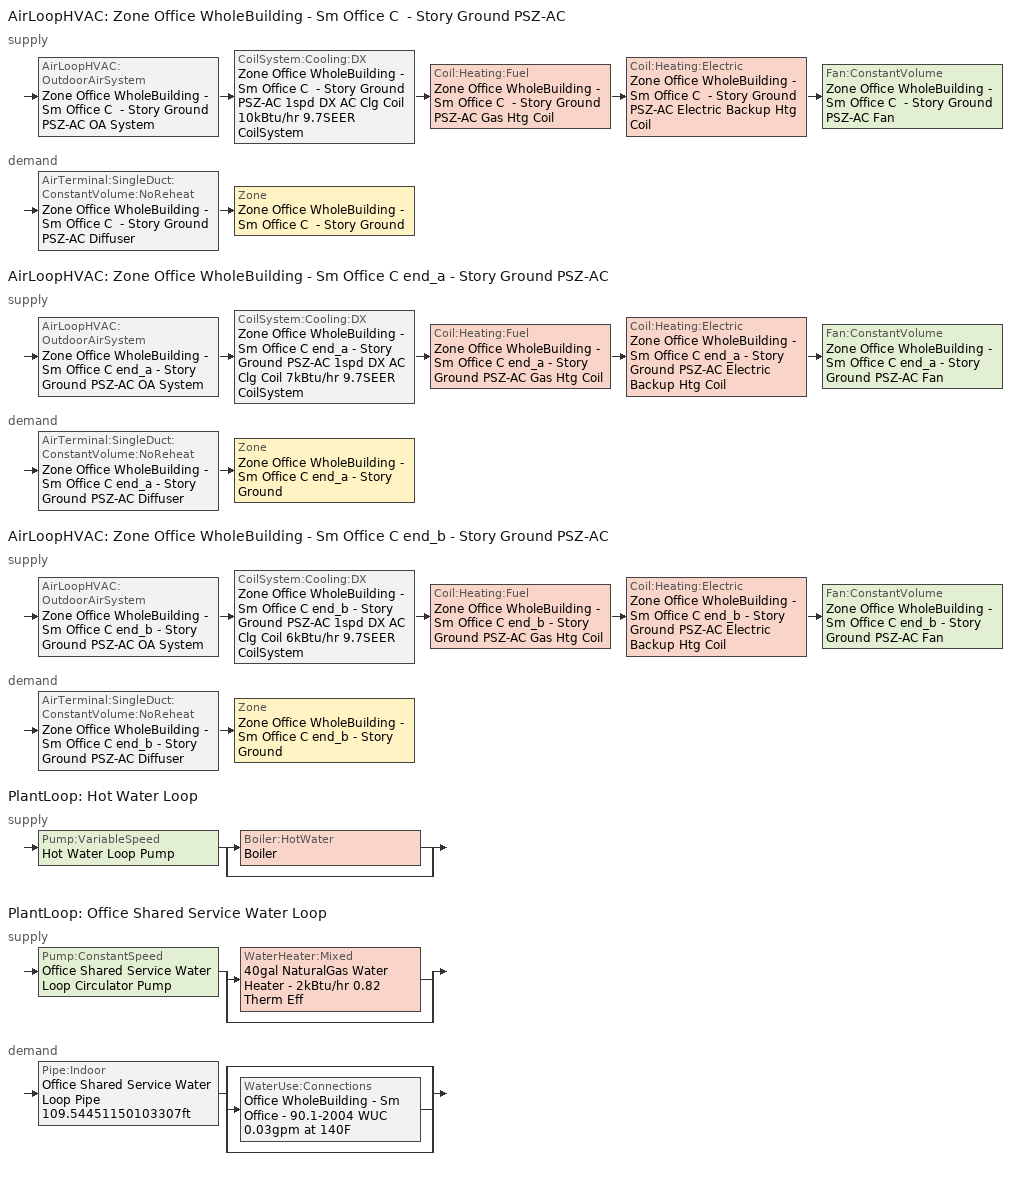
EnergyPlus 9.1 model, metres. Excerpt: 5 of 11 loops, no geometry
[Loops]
AirLoopHVAC 'Zone Office WholeBuilding - Sm Office C  - Story Ground PSZ-AC'
 supply: AirLoopHVAC:OutdoorAirSystem 'Zone Office WholeBuilding - Sm Office C  - Story Ground PSZ-AC OA System' > CoilSystem:Cooling:DX 'Zone Office WholeBuilding - Sm Office C  - Story Ground PSZ-AC 1spd DX AC Clg Coil 10kBtu/hr 9.7SEER CoilSystem' > Coil:Heating:Fuel 'Zone Office WholeBuilding - Sm Office C  - Story Ground PSZ-AC Gas Htg Coil' > Coil:Heating:Electric 'Zone Office WholeBuilding - Sm Office C  - Story Ground PSZ-AC Electric Backup Htg Coil' > Fan:ConstantVolume 'Zone Office WholeBuilding - Sm Office C  - Story Ground PSZ-AC Fan'
 demand: AirTerminal:SingleDuct:ConstantVolume:NoReheat 'Zone Office WholeBuilding - Sm Office C  - Story Ground PSZ-AC Diffuser' > Zone 'Zone Office WholeBuilding - Sm Office C  - Story Ground'
AirLoopHVAC 'Zone Office WholeBuilding - Sm Office C end_a - Story Ground PSZ-AC'
 supply: AirLoopHVAC:OutdoorAirSystem 'Zone Office WholeBuilding - Sm Office C end_a - Story Ground PSZ-AC OA System' > CoilSystem:Cooling:DX 'Zone Office WholeBuilding - Sm Office C end_a - Story Ground PSZ-AC 1spd DX AC Clg Coil 7kBtu/hr 9.7SEER CoilSystem' > Coil:Heating:Fuel 'Zone Office WholeBuilding - Sm Office C end_a - Story Ground PSZ-AC Gas Htg Coil' > Coil:Heating:Electric 'Zone Office WholeBuilding - Sm Office C end_a - Story Ground PSZ-AC Electric Backup Htg Coil' > Fan:ConstantVolume 'Zone Office WholeBuilding - Sm Office C end_a - Story Ground PSZ-AC Fan'
 demand: AirTerminal:SingleDuct:ConstantVolume:NoReheat 'Zone Office WholeBuilding - Sm Office C end_a - Story Ground PSZ-AC Diffuser' > Zone 'Zone Office WholeBuilding - Sm Office C end_a - Story Ground'
AirLoopHVAC 'Zone Office WholeBuilding - Sm Office C end_b - Story Ground PSZ-AC'
 supply: AirLoopHVAC:OutdoorAirSystem 'Zone Office WholeBuilding - Sm Office C end_b - Story Ground PSZ-AC OA System' > CoilSystem:Cooling:DX 'Zone Office WholeBuilding - Sm Office C end_b - Story Ground PSZ-AC 1spd DX AC Clg Coil 6kBtu/hr 9.7SEER CoilSystem' > Coil:Heating:Fuel 'Zone Office WholeBuilding - Sm Office C end_b - Story Ground PSZ-AC Gas Htg Coil' > Coil:Heating:Electric 'Zone Office WholeBuilding - Sm Office C end_b - Story Ground PSZ-AC Electric Backup Htg Coil' > Fan:ConstantVolume 'Zone Office WholeBuilding - Sm Office C end_b - Story Ground PSZ-AC Fan'
 demand: AirTerminal:SingleDuct:ConstantVolume:NoReheat 'Zone Office WholeBuilding - Sm Office C end_b - Story Ground PSZ-AC Diffuser' > Zone 'Zone Office WholeBuilding - Sm Office C end_b - Story Ground'
PlantLoop 'Hot Water Loop'
 supply: Pump:VariableSpeed 'Hot Water Loop Pump' > split
  | Boiler:HotWater 'Boiler'
  | bypass
PlantLoop 'Office Shared Service Water Loop'
 supply: Pump:ConstantSpeed 'Office Shared Service Water Loop Circulator Pump' > split
  | WaterHeater:Mixed '40gal NaturalGas Water Heater - 2kBtu/hr 0.82 Therm Eff'
  | bypass
 demand: Pipe:Indoor 'Office Shared Service Water Loop Pipe 109.54451150103307ft' > split
  | bypass
  | WaterUse:Connections 'Office WholeBuilding - Sm Office - 90.1-2004 WUC 0.03gpm at 140F'
  | bypass
[Material] Roughness=Smooth; Thermal Absorptance=0.9; Solar Absorptance=0.7; Visible Absorptance=0.7
Name | Thickness {m} | Conductivity {W/m-K} | Density {kg/m3} | Specific Heat {J/kg-K}
Copper pipe 0.75in type L | 0.001143 | 386 | 8906.27 | 385.1856
Fiberglass batt 0.5in | 0.0127 | 0.0663448 | 11.2129 | 837.36
[Construction]
Copper pipe 0.75in type L with 0.5in fiberglass batt: Fiberglass batt 0.5in, Copper pipe 0.75in type L
[ZoneControl:Thermostat] Control Object Type 1=ThermostatSetpoint:DualSetpoint
Name | Zone or ZoneList | Control Type Schedule | Control Name 1
Zone Office WholeBuilding - Sm Office C  - Story Ground Thermostat | Zone Office WholeBuilding - Sm Office C  - Story Ground | Zone Office WholeBuilding - Sm Office C  - Story Ground Thermostat Schedule | Office WholeBuilding - Sm Office - 90.1-2004 Thermostat 8
Zone Office WholeBuilding - Sm Office C end_a - Story Ground Thermostat | Zone Office WholeBuilding - Sm Office C end_a - Story Ground | Zone Office WholeBuilding - Sm Office C end_a - Story Ground Thermostat Schedule | Office WholeBuilding - Sm Office - 90.1-2004 Thermostat 3
Zone Office WholeBuilding - Sm Office C end_b - Story Ground Thermostat | Zone Office WholeBuilding - Sm Office C end_b - Story Ground | Zone Office WholeBuilding - Sm Office C end_b - Story Ground Thermostat Schedule | Office WholeBuilding - Sm Office - 90.1-2004 Thermostat 7
[ThermostatSetpoint:DualSetpoint] Heating Setpoint Temperature Schedule=OfficeSmall HTGSETP_SCH_NO_OPTIMUM; Cooling Setpoint Temperature Schedule=OfficeSmall CLGSETP_SCH_NO_OPTIMUM
Office WholeBuilding - Sm Office - 90.1-2004 Thermostat 8; Office WholeBuilding - Sm Office - 90.1-2004 Thermostat 3; Office WholeBuilding - Sm Office - 90.1-2004 Thermostat 7
[AirTerminal:SingleDuct:ConstantVolume:NoReheat] Availability Schedule=Always On Discrete; Maximum Air Flow Rate {m3/s}=AutoSize
Zone Office WholeBuilding - Sm Office C  - Story Ground PSZ-AC Diffuser; Zone Office WholeBuilding - Sm Office C end_a - Story Ground PSZ-AC Diffuser; Zone Office WholeBuilding - Sm Office C end_b - Story Ground PSZ-AC Diffuser
[Zone equipment]
Zone Office WholeBuilding - Sm Office C  - Story Ground: Zone Office WholeBuilding - Sm Office C  - Story Ground PSZ-AC Diffuser
Zone Office WholeBuilding - Sm Office C end_a - Story Ground: Zone Office WholeBuilding - Sm Office C end_a - Story Ground PSZ-AC Diffuser
Zone Office WholeBuilding - Sm Office C end_b - Story Ground: Zone Office WholeBuilding - Sm Office C end_b - Story Ground PSZ-AC Diffuser
[Sizing:Zone] Zone Cooling Design Supply Air Temperature Input Method=SupplyAirTemperature; Zone Cooling Design Supply Air Temperature {C}=12.7778; Zone Cooling Design Supply Air Temperature Difference {deltaC}=11.11; Zone Heating Design Supply Air Temperature Input Method=SupplyAirTemperature; Zone Heating Design Supply Air Temperature {C}=50; Zone Heating Design Supply Air Temperature Difference {deltaC}=11.11; Zone Cooling Design Supply Air Humidity Ratio {kgWater/kgDryAir}=0.0085; Zone Heating Design Supply Air Humidity Ratio {kgWater/kgDryAir}=0.008; Design Specification Outdoor Air Object=Office WholeBuilding - Sm Office Ventilation; Cooling Design Air Flow Method=DesignDay; Cooling Design Air Flow Rate {m3/s}=0; Cooling Minimum Air Flow per Zone Floor Area {m3/s-m2}=0.000762; Cooling Minimum Air Flow {m3/s}=0; Cooling Minimum Air Flow Fraction=0; Heating Design Air Flow Method=DesignDay; Heating Design Air Flow Rate {m3/s}=0; Heating Maximum Air Flow per Zone Floor Area {m3/s-m2}=0.002032; Heating Maximum Air Flow {m3/s}=0.141576; Heating Maximum Air Flow Fraction=0.3; Account for Dedicated Outdoor Air System=No
Name | Design Specification Zone Air Distribution Object
Zone Office WholeBuilding - Sm Office C  - Story Ground | Zone Office WholeBuilding - Sm Office C  - Story Ground Design Spec Zone Air Dist
Zone Office WholeBuilding - Sm Office C end_a - Story Ground | Zone Office WholeBuilding - Sm Office C end_a - Story Ground Design Spec Zone Air Dist
Zone Office WholeBuilding - Sm Office C end_b - Story Ground | Zone Office WholeBuilding - Sm Office C end_b - Story Ground Design Spec Zone Air Dist
[DesignSpecification:ZoneAirDistribution] Zone Air Distribution Effectiveness in Cooling Mode=1; Zone Air Distribution Effectiveness in Heating Mode=1
Zone Office WholeBuilding - Sm Office C  - Story Ground Design Spec Zone Air Dist; Zone Office WholeBuilding - Sm Office C end_a - Story Ground Design Spec Zone Air Dist; Zone Office WholeBuilding - Sm Office C end_b - Story Ground Design Spec Zone Air Dist
[Controller:MechanicalVentilation] Availability Schedule=Always On Discrete; Demand Controlled Ventilation=No; System Outdoor Air Method=ZoneSum; Design Specification Outdoor Air Object Name 1=Office WholeBuilding - Sm Office Ventilation
Name | Zone Name 1 | Design Specification Zone Air Distribution Object Name 1
Controller Mechanical Ventilation 7 | Zone Office WholeBuilding - Sm Office C  - Story Ground | Zone Office WholeBuilding - Sm Office C  - Story Ground Design Spec Zone Air Dist
Controller Mechanical Ventilation 8 | Zone Office WholeBuilding - Sm Office C end_a - Story Ground | Zone Office WholeBuilding - Sm Office C end_a - Story Ground Design Spec Zone Air Dist
Controller Mechanical Ventilation 9 | Zone Office WholeBuilding - Sm Office C end_b - Story Ground | Zone Office WholeBuilding - Sm Office C end_b - Story Ground Design Spec Zone Air Dist
[DesignSpecification:OutdoorAir]
Office WholeBuilding - Sm Office Ventilation: Outdoor Air Method=Sum; Outdoor Air Flow per Person {m3/s-person}=0; Outdoor Air Flow per Zone Floor Area {m3/s-m2}=0.000508; Outdoor Air Flow per Zone {m3/s}=0; Outdoor Air Flow Air Changes per Hour {1/hr}=0
[AirLoopHVAC] Design Supply Air Flow Rate {m3/s}=AutoSize
Zone Office WholeBuilding - Sm Office C  - Story Ground PSZ-AC; Zone Office WholeBuilding - Sm Office C end_a - Story Ground PSZ-AC; Zone Office WholeBuilding - Sm Office C end_b - Story Ground PSZ-AC
[Sizing:System] Type of Load to Size On=Sensible; Design Outdoor Air Flow Rate {m3/s}=Autosize; Central Heating Maximum System Air Flow Ratio=1; Preheat Design Temperature {C}=7.22222; Preheat Design Humidity Ratio {kgWater/kgDryAir}=0.008; Precool Design Temperature {C}=12.7778; Precool Design Humidity Ratio {kgWater/kgDryAir}=0.008; Central Cooling Design Supply Air Temperature {C}=12.7778; Central Heating Design Supply Air Temperature {C}=50; Type of Zone Sum to Use=Coincident; 100% Outdoor Air in Cooling=No; 100% Outdoor Air in Heating=No; Central Cooling Design Supply Air Humidity Ratio {kgWater/kgDryAir}=0.0085; Central Heating Design Supply Air Humidity Ratio {kgWater/kgDryAir}=0.008; Cooling Supply Air Flow Rate Method=DesignDay; Cooling Supply Air Flow Rate {m3/s}=0; Cooling Supply Air Flow Rate Per Floor Area {m3/s-m2}=0.00996765; Cooling Fraction of Autosized Cooling Supply Air Flow Rate=1; Cooling Supply Air Flow Rate Per Unit Cooling Capacity {m3/s-W}=3.94755e-05; Heating Supply Air Flow Rate Method=DesignDay; Heating Supply Air Flow Rate {m3/s}=0; Heating Supply Air Flow Rate Per Floor Area {m3/s-m2}=0.00996765; Heating Fraction of Autosized Heating Supply Air Flow Rate=1; Heating Fraction of Autosized Cooling Supply Air Flow Rate=1; Heating Supply Air Flow Rate Per Unit Heating Capacity {m3/s-W}=3.15882e-05; System Outdoor Air Method=ZoneSum; Zone Maximum Outdoor Air Fraction=1; Cooling Design Capacity Method=CoolingDesignCapacity; Cooling Design Capacity {W}=Autosize; Cooling Design Capacity Per Floor Area {W/m2}=234.7; Fraction of Autosized Cooling Design Capacity=1; Heating Design Capacity Method=HeatingDesignCapacity; Heating Design Capacity {W}=Autosize; Heating Design Capacity Per Floor Area {W/m2}=157; Fraction of Autosized Heating Design Capacity=1; Central Cooling Capacity Control Method=OnOff
Zone Office WholeBuilding - Sm Office C  - Story Ground PSZ-AC; Zone Office WholeBuilding - Sm Office C end_a - Story Ground PSZ-AC; Zone Office WholeBuilding - Sm Office C end_b - Story Ground PSZ-AC
[Controller:OutdoorAir] Minimum Outdoor Air Flow Rate {m3/s}=Autosize; Maximum Outdoor Air Flow Rate {m3/s}=Autosize; Economizer Control Type=NoEconomizer; Economizer Control Action Type=ModulateFlow; Economizer Maximum Limit Dry-Bulb Temperature {C}=28; Economizer Maximum Limit Enthalpy {J/kg}=64000; Lockout Type=LockoutWithCompressor; Minimum Limit Type=FixedMinimum; Minimum Outdoor Air Schedule=Always On Discrete; High Humidity Control=No; Control High Indoor Humidity Based on Outdoor Humidity Ratio=Yes; Heat Recovery Bypass Control Type=BypassWhenWithinEconomizerLimits
Name | Mechanical Ventilation Controller
Zone Office WholeBuilding - Sm Office C  - Story Ground PSZ-AC OA System Controller | Controller Mechanical Ventilation 7
Zone Office WholeBuilding - Sm Office C end_a - Story Ground PSZ-AC OA System Controller | Controller Mechanical Ventilation 8
Zone Office WholeBuilding - Sm Office C end_b - Story Ground PSZ-AC OA System Controller | Controller Mechanical Ventilation 9
[SetpointManager:MixedAir] Control Variable=Temperature
Name | Setpoint Node or NodeList
Zone Office WholeBuilding - Sm Office C  - Story Ground PSZ-AC Mixed Air Node OS Default SPM | Zone Office WholeBuilding - Sm Office C  - Story Ground PSZ-AC Mixed Air Node
Zone Office WholeBuilding - Sm Office C  - Story Ground PSZ-AC 1spd DX AC Clg Coil Outlet Air Node OS Default SPM | Zone Office WholeBuilding - Sm Office C  - Story Ground PSZ-AC 1spd DX AC Clg Coil Outlet Air Node
Zone Office WholeBuilding - Sm Office C  - Story Ground PSZ-AC Gas Htg Coil Outlet Air Node OS Default SPM | Zone Office WholeBuilding - Sm Office C  - Story Ground PSZ-AC Gas Htg Coil Outlet Air Node
Zone Office WholeBuilding - Sm Office C  - Story Ground PSZ-AC Electric Backup Htg Coil Outlet Air Node OS Default SPM | Zone Office WholeBuilding - Sm Office C  - Story Ground PSZ-AC Electric Backup Htg Coil Outlet Air Node
Zone Office WholeBuilding - Sm Office C end_a - Story Ground PSZ-AC Mixed Air Node OS Default SPM | Zone Office WholeBuilding - Sm Office C end_a - Story Ground PSZ-AC Mixed Air Node
Zone Office WholeBuilding - Sm Office C end_a - Story Ground PSZ-AC 1spd DX AC Clg Coil Outlet Air Node OS Default SPM | Zone Office WholeBuilding - Sm Office C end_a - Story Ground PSZ-AC 1spd DX AC Clg Coil Outlet Air Node
Zone Office WholeBuilding - Sm Office C end_a - Story Ground PSZ-AC Gas Htg Coil Outlet Air Node OS Default SPM | Zone Office WholeBuilding - Sm Office C end_a - Story Ground PSZ-AC Gas Htg Coil Outlet Air Node
Zone Office WholeBuilding - Sm Office C end_a - Story Ground PSZ-AC Electric Backup Htg Coil Outlet Air Node OS Default SPM | Zone Office WholeBuilding - Sm Office C end_a - Story Ground PSZ-AC Electric Backup Htg Coil Outlet Air Node
Zone Office WholeBuilding - Sm Office C end_b - Story Ground PSZ-AC Mixed Air Node OS Default SPM | Zone Office WholeBuilding - Sm Office C end_b - Story Ground PSZ-AC Mixed Air Node
Zone Office WholeBuilding - Sm Office C end_b - Story Ground PSZ-AC 1spd DX AC Clg Coil Outlet Air Node OS Default SPM | Zone Office WholeBuilding - Sm Office C end_b - Story Ground PSZ-AC 1spd DX AC Clg Coil Outlet Air Node
Zone Office WholeBuilding - Sm Office C end_b - Story Ground PSZ-AC Gas Htg Coil Outlet Air Node OS Default SPM | Zone Office WholeBuilding - Sm Office C end_b - Story Ground PSZ-AC Gas Htg Coil Outlet Air Node
Zone Office WholeBuilding - Sm Office C end_b - Story Ground PSZ-AC Electric Backup Htg Coil Outlet Air Node OS Default SPM | Zone Office WholeBuilding - Sm Office C end_b - Story Ground PSZ-AC Electric Backup Htg Coil Outlet Air Node
[CoilSystem:Cooling:DX] Availability Schedule=Always On Discrete
Name | Cooling Coil
Zone Office WholeBuilding - Sm Office C  - Story Ground PSZ-AC 1spd DX AC Clg Coil 10kBtu/hr 9.7SEER CoilSystem | Zone Office WholeBuilding - Sm Office C  - Story Ground PSZ-AC 1spd DX AC Clg Coil 10kBtu/hr 9.7SEER
Zone Office WholeBuilding - Sm Office C end_a - Story Ground PSZ-AC 1spd DX AC Clg Coil 7kBtu/hr 9.7SEER CoilSystem | Zone Office WholeBuilding - Sm Office C end_a - Story Ground PSZ-AC 1spd DX AC Clg Coil 7kBtu/hr 9.7SEER
Zone Office WholeBuilding - Sm Office C end_b - Story Ground PSZ-AC 1spd DX AC Clg Coil 6kBtu/hr 9.7SEER CoilSystem | Zone Office WholeBuilding - Sm Office C end_b - Story Ground PSZ-AC 1spd DX AC Clg Coil 6kBtu/hr 9.7SEER
[Coil:Cooling:DX:SingleSpeed] Availability Schedule=Always On Discrete; Gross Rated Total Cooling Capacity {W}=Autosize; Gross Rated Sensible Heat Ratio=Autosize; Gross Rated Cooling COP {W/W}=3.14722; Rated Air Flow Rate {m3/s}=Autosize; Rated Evaporator Fan Power Per Volume Flow Rate {W/(m3/s)}=773.3; Total Cooling Capacity Function of Temperature Curve=CoilClgDXQRatio_fTwbToadbSI; Total Cooling Capacity Function of Flow Fraction Curve=CoilClgDXSnglQRatio_fCFMRatio; Energy Input Ratio Function of Temperature Curve=CoilClgDXEIRRatio_fTwbToadbSI; Energy Input Ratio Function of Flow Fraction Curve=CoilClgDXSnglEIRRatio_fCFMRatio; Part Load Fraction Correlation Curve=CoilClgDXEIRRatio_fQFrac; Condenser Type=AirCooled; Evaporative Condenser Effectiveness=0; Evaporative Condenser Air Flow Rate {m3/s}=Autosize; Evaporative Condenser Pump Rated Power Consumption {W}=Autosize; Crankcase Heater Capacity {W}=0; Maximum Outdoor Dry-Bulb Temperature for Crankcase Heater Operation {C}=0; Basin Heater Capacity {W/K}=0; Basin Heater Setpoint Temperature {C}=10
Zone Office WholeBuilding - Sm Office C  - Story Ground PSZ-AC 1spd DX AC Clg Coil 10kBtu/hr 9.7SEER; Zone Office WholeBuilding - Sm Office C end_a - Story Ground PSZ-AC 1spd DX AC Clg Coil 7kBtu/hr 9.7SEER; Zone Office WholeBuilding - Sm Office C end_b - Story Ground PSZ-AC 1spd DX AC Clg Coil 6kBtu/hr 9.7SEER
[Coil:Heating:Fuel] Availability Schedule=Always On Discrete; Fuel Type=NaturalGas; Burner Efficiency=0.8; Nominal Capacity {W}=AutoSize; Parasitic Electric Load {W}=0; Parasitic Fuel Load {W}=0
Zone Office WholeBuilding - Sm Office C  - Story Ground PSZ-AC Gas Htg Coil; Zone Office WholeBuilding - Sm Office C end_a - Story Ground PSZ-AC Gas Htg Coil; Zone Office WholeBuilding - Sm Office C end_b - Story Ground PSZ-AC Gas Htg Coil
[Coil:Heating:Electric] Availability Schedule=Always On Discrete; Efficiency=1; Nominal Capacity {W}=Autosize
Zone Office WholeBuilding - Sm Office C  - Story Ground PSZ-AC Electric Backup Htg Coil; Zone Office WholeBuilding - Sm Office C end_a - Story Ground PSZ-AC Electric Backup Htg Coil; Zone Office WholeBuilding - Sm Office C end_b - Story Ground PSZ-AC Electric Backup Htg Coil
[Fan:ConstantVolume] Fan Total Efficiency=0.53625; Pressure Rise {Pa}=622.722; Maximum Flow Rate {m3/s}=AutoSize; Motor Efficiency=0.825; Motor In Airstream Fraction=1
Name | Availability Schedule
Zone Office WholeBuilding - Sm Office C  - Story Ground PSZ-AC Fan | Zone Office WholeBuilding - Sm Office C  - Story Ground PSZ-AC Occ Sch
Zone Office WholeBuilding - Sm Office C end_a - Story Ground PSZ-AC Fan | Zone Office WholeBuilding - Sm Office C end_a - Story Ground PSZ-AC Occ Sch
Zone Office WholeBuilding - Sm Office C end_b - Story Ground PSZ-AC Fan | Zone Office WholeBuilding - Sm Office C end_b - Story Ground PSZ-AC Occ Sch
[SetpointManager:SingleZone:Reheat] Control Variable=Temperature; Minimum Supply Air Temperature {C}=12.7778; Maximum Supply Air Temperature {C}=50
Name | Control Zone | Setpoint Node or NodeList
Zone Office WholeBuilding - Sm Office C  - Story Ground Setpoint Manager SZ Reheat | Zone Office WholeBuilding - Sm Office C  - Story Ground | Zone Office WholeBuilding - Sm Office C  - Story Ground PSZ-AC Supply Outlet Node
Zone Office WholeBuilding - Sm Office C end_a - Story Ground Setpoint Manager SZ Reheat | Zone Office WholeBuilding - Sm Office C end_a - Story Ground | Zone Office WholeBuilding - Sm Office C end_a - Story Ground PSZ-AC Supply Outlet Node
Zone Office WholeBuilding - Sm Office C end_b - Story Ground Setpoint Manager SZ Reheat | Zone Office WholeBuilding - Sm Office C end_b - Story Ground | Zone Office WholeBuilding - Sm Office C end_b - Story Ground PSZ-AC Supply Outlet Node
[PlantLoop] Fluid Type=Water; Minimum Loop Temperature {C}=10; Maximum Loop Flow Rate {m3/s}=Autosize; Minimum Loop Flow Rate {m3/s}=0; Plant Loop Volume {m3}=Autocalculate; Load Distribution Scheme=Optimal; Plant Loop Demand Calculation Scheme=SingleSetpoint
Name | Plant Equipment Operation Scheme | Maximum Loop Temperature {C}
Hot Water Loop | Hot Water Loop Operation Schemes | 100
Office Shared Service Water Loop | Office Shared Service Water Loop Operation Schemes | 60
[Sizing:Plant] Loop Type=Heating; Sizing Option=NonCoincident; Zone Timesteps in Averaging Window=1; Coincident Sizing Factor Mode=None
Name | Design Loop Exit Temperature {C} | Loop Design Temperature Difference {deltaC}
Hot Water Loop | 82.2222 | 11.1111
Office Shared Service Water Loop | 60 | 5
[Pump:VariableSpeed]
Hot Water Loop Pump: Design Maximum Flow Rate {m3/s}=Autosize; Design Pump Head {Pa}=179344; Design Power Consumption {W}=Autosize; Motor Efficiency=1; Fraction of Motor Inefficiencies to Fluid Stream=0; Coefficient 1 of the Part Load Performance Curve=0; Coefficient 2 of the Part Load Performance Curve=1; Coefficient 3 of the Part Load Performance Curve=0; Coefficient 4 of the Part Load Performance Curve=0; Design Minimum Flow Rate {m3/s}=0; Pump Control Type=Intermittent; Skin Loss Radiative Fraction=0.5; Design Power Sizing Method=PowerPerFlowPerPressure; Design Electric Power per Unit Flow Rate {W/(m3/s)}=348701.1; Design Shaft Power per Unit Flow Rate per Unit Head=1.28205; Design Minimum Flow Rate Fraction=0
[Boiler:HotWater]
Boiler: Fuel Type=NaturalGas; Nominal Capacity {W}=Autosize; Nominal Thermal Efficiency=0.78; Efficiency Curve Temperature Evaluation Variable=LeavingBoiler; Design Water Flow Rate {m3/s}=Autosize; Minimum Part Load Ratio=0; Maximum Part Load Ratio=1.2; Optimum Part Load Ratio=1; Water Outlet Upper Temperature Limit {C}=95; Boiler Flow Mode=LeavingSetpointModulated; Parasitic Electric Load {W}=0; Sizing Factor=1
[SetpointManager:Scheduled] Control Variable=Temperature
Name | Schedule | Setpoint Node or NodeList
Hot Water Loop Setpoint Manager | Hot Water Loop Temp - 180F | Hot Water Loop Supply Outlet Node
Service hot water setpoint manager | Service Water Loop Temp - 140F | Office Shared Service Water Loop Supply Outlet Node
[PlantEquipmentOperationSchemes] Control Scheme Object Type 1=PlantEquipmentOperation:HeatingLoad; Control Scheme Schedule Name 1=Always On Discrete
Name | Control Scheme Name 1
Hot Water Loop Operation Schemes | Hot Water Loop Heating Operation Scheme
Office Shared Service Water Loop Operation Schemes | Office Shared Service Water Loop Heating Operation Scheme
[PlantEquipmentOperation:HeatingLoad] Load Range Lower Limit 1 {W}=0; Load Range Upper Limit 1 {W}=1000000000
Name | Range Equipment List Name 1
Hot Water Loop Heating Operation Scheme | Hot Water Loop Heating Equipment List
Office Shared Service Water Loop Heating Operation Scheme | Office Shared Service Water Loop Heating Equipment List
[PlantEquipmentList]
Hot Water Loop Heating Equipment List: Boiler:HotWater, Boiler
Office Shared Service Water Loop Heating Equipment List: WaterHeater:Mixed, 40gal NaturalGas Water Heater - 2kBtu/hr 0.82 Therm Eff
[Pump:ConstantSpeed]
Office Shared Service Water Loop Circulator Pump: Design Flow Rate {m3/s}=Autosize; Design Pump Head {Pa}=29890.7; Design Power Consumption {W}=Autosize; Motor Efficiency=0.825; Fraction of Motor Inefficiencies to Fluid Stream=0; Pump Control Type=Intermittent; Design Power Sizing Method=PowerPerFlowPerPressure; Design Electric Power per Unit Flow Rate {W/(m3/s)}=348701.1; Design Shaft Power per Unit Flow Rate per Unit Head=1.28205
[WaterHeater:Mixed]
40gal NaturalGas Water Heater - 2kBtu/hr 0.82 Therm Eff: Tank Volume {m3}=0.151416; Setpoint Temperature Schedule=Service Water Loop Temp - 140F; Deadband Temperature Difference {deltaC}=2; Maximum Temperature Limit {C}=60; Heater Control Type=Cycle; Heater Maximum Capacity {W}=503.366; Heater Ignition Minimum Flow Rate {m3/s}=0; Heater Ignition Delay {s}=0; Heater Fuel Type=NaturalGas; Heater Thermal Efficiency=0.82; Off Cycle Parasitic Fuel Consumption Rate {W}=0; Off Cycle Parasitic Fuel Type=NaturalGas; Off Cycle Parasitic Heat Fraction to Tank=0; On Cycle Parasitic Fuel Consumption Rate {W}=0; On Cycle Parasitic Fuel Type=NaturalGas; On Cycle Parasitic Heat Fraction to Tank=0; Ambient Temperature Indicator=Schedule; Ambient Temperature Schedule=Water Heater Ambient Temp Schedule - 71.6f; Off Cycle Loss Coefficient to Ambient Temperature {W/K}=0.235091; Off Cycle Loss Fraction to Zone=1; On Cycle Loss Coefficient to Ambient Temperature {W/K}=0.235091; On Cycle Loss Fraction to Zone=1; Use Side Effectiveness=1; Source Side Effectiveness=1; Use Side Design Flow Rate {m3/s}=Autosize; Source Side Design Flow Rate {m3/s}=Autosize; Indirect Water Heating Recovery Time {hr}=1.5; Source Side Flow Control Mode=IndirectHeatPrimarySetpoint
[Pipe:Indoor]
Office Shared Service Water Loop Pipe 109.54451150103307ft: Construction=Copper pipe 0.75in type L with 0.5in fiberglass batt; Environment Type=Schedule; Ambient Temperature Schedule=Office Shared Service Water Loop Piping Air Temp - 70F; Ambient Air Velocity Schedule=Office Shared Service Water Loop Piping Air Velocity - 0.67mph; Pipe Inside Diameter {m}=0.019939; Pipe Length {m}=33.3892
[WaterUse:Connections]
Office WholeBuilding - Sm Office - 90.1-2004 WUC 0.03gpm at 140F: Water Use Equipment Name 1=Office WholeBuilding - Sm Office - 90.1-2004 Service Water Use 0.03gpm at 140F
[WaterUse:Equipment]
Office WholeBuilding - Sm Office - 90.1-2004 Service Water Use 0.03gpm at 140F: Peak Flow Rate {m3/s}=1.72002e-06; Flow Rate Fraction Schedule=OfficeSmall BLDG_SWH_SCH; Target Temperature Schedule=Mixed Water At Faucet Temp - 140F; Sensible Fraction Schedule=Fraction Sensible - 0.2; Latent Fraction Schedule=Fraction Latent - 0.05
[Schedule:Compact]
Zone Office WholeBuilding - Sm Office C  - Story Ground Thermostat Schedule; Zone Office WholeBuilding - Sm Office C end_a - Story Ground Thermostat Schedule; Zone Office WholeBuilding - Sm Office C end_b - Story Ground Thermostat Schedule: Through: 12/31, For: AllDays, Until: 24:00, 4
[Schedule:Day:Interval]
OfficeSmall HTGSETP_SCH_NO_OPTIMUM Default; OfficeSmall HTGSETP_SCH_NO_OPTIMUM Summer Design Day: No, 24:00, 15.56
OfficeSmall HTGSETP_SCH_NO_OPTIMUM Wkdy Day: No, 06:00, 15.56, 19:00, 21.11, 24:00, 15.56
OfficeSmall HTGSETP_SCH_NO_OPTIMUM Winter Design Day: No, 24:00, 21.11
OfficeSmall CLGSETP_SCH_NO_OPTIMUM Default; OfficeSmall CLGSETP_SCH_NO_OPTIMUM Winter Design Day: No, 24:00, 29.44
OfficeSmall CLGSETP_SCH_NO_OPTIMUM Wkdy Day: No, 06:00, 29.44, 18:00, 23.89, 24:00, 29.44
OfficeSmall CLGSETP_SCH_NO_OPTIMUM Summer Design Day: No, 24:00, 23.89
Fraction Latent - 0.05 Default: No, 24:00, 0.05
Fraction Sensible - 0.2 Default: No, 24:00, 0.2
Hot Water Loop Temp - 180F Default: No, 24:00, 82.2222
Mixed Water At Faucet Temp - 140F Default; Service Water Loop Temp - 140F Default: No, 24:00, 60
Office Shared Service Water Loop Piping Air Temp - 70F Default: No, 24:00, 21.1111
Office Shared Service Water Loop Piping Air Velocity - 0.67mph Default: No, 24:00, 0.3
OfficeSmall BLDG_SWH_SCH Default; Zone Office WholeBuilding - Sm Office C  - Story Ground PSZ-AC Occ Sch Sunday; Zone Office WholeBuilding - Sm Office C end_a - Story Ground PSZ-AC Occ Sch Sunday; Zone Office WholeBuilding - Sm Office C end_b - Story Ground PSZ-AC Occ Sch Sunday: No, 24:00, 0
OfficeSmall BLDG_SWH_SCH Summer Design Day; OfficeSmall BLDG_SWH_SCH Winter Design Day; OfficeSmall BLDG_SWH_SCH WntrDsn|SmrDsn|Wkdy Day: No, 07:00, 0, 08:00, 0.27, 09:00, 0.55, 11:00, 0.64, 12:00, 0.82, 13:00, 1, 14:00, 0.91, 16:00, 0.55, 17:00, 0.73, 19:00, 0.37, 20:00, 0.18, 21:00, 0.27, 22:00, 0.09, 24:00, 0
Water Heater Ambient Temp Schedule - 71.6f Default: No, 24:00, 22
Zone Office WholeBuilding - Sm Office C  - Story Ground PSZ-AC Occ Sch Default; Zone Office WholeBuilding - Sm Office C  - Story Ground PSZ-AC Occ Sch Friday; Zone Office WholeBuilding - Sm Office C end_a - Story Ground PSZ-AC Occ Sch Default; Zone Office WholeBuilding - Sm Office C end_a - Story Ground PSZ-AC Occ Sch Friday; Zone Office WholeBuilding - Sm Office C end_b - Story Ground PSZ-AC Occ Sch Default; Zone Office WholeBuilding - Sm Office C end_b - Story Ground PSZ-AC Occ Sch Friday: No, 07:00, 0, 18:00, 1, 24:00, 0
Zone Office WholeBuilding - Sm Office C  - Story Ground PSZ-AC Occ Sch Summer Design Day; Zone Office WholeBuilding - Sm Office C  - Story Ground PSZ-AC Occ Sch Winter Design Day; Zone Office WholeBuilding - Sm Office C end_a - Story Ground PSZ-AC Occ Sch Summer Design Day; Zone Office WholeBuilding - Sm Office C end_a - Story Ground PSZ-AC Occ Sch Winter Design Day; Zone Office WholeBuilding - Sm Office C end_b - Story Ground PSZ-AC Occ Sch Summer Design Day; Zone Office WholeBuilding - Sm Office C end_b - Story Ground PSZ-AC Occ Sch Winter Design Day: No, 24:00, 1
[Schedule:Week:Daily]
OfficeSmall HTGSETP_SCH_NO_OPTIMUM Week Rule - Jan1-Dec31: OfficeSmall HTGSETP_SCH_NO_OPTIMUM Default, OfficeSmall HTGSETP_SCH_NO_OPTIMUM Wkdy Day, OfficeSmall HTGSETP_SCH_NO_OPTIMUM Wkdy Day, OfficeSmall HTGSETP_SCH_NO_OPTIMUM Wkdy Day, OfficeSmall HTGSETP_SCH_NO_OPTIMUM Wkdy Day, OfficeSmall HTGSETP_SCH_NO_OPTIMUM Wkdy Day, OfficeSmall HTGSETP_SCH_NO_OPTIMUM Default, OfficeSmall HTGSETP_SCH_NO_OPTIMUM Default, OfficeSmall HTGSETP_SCH_NO_OPTIMUM Summer Design Day, OfficeSmall HTGSETP_SCH_NO_OPTIMUM Winter Design Day, OfficeSmall HTGSETP_SCH_NO_OPTIMUM Default, OfficeSmall HTGSETP_SCH_NO_OPTIMUM Default
OfficeSmall CLGSETP_SCH_NO_OPTIMUM Week Rule - Jan1-Dec31: OfficeSmall CLGSETP_SCH_NO_OPTIMUM Default, OfficeSmall CLGSETP_SCH_NO_OPTIMUM Wkdy Day, OfficeSmall CLGSETP_SCH_NO_OPTIMUM Wkdy Day, OfficeSmall CLGSETP_SCH_NO_OPTIMUM Wkdy Day, OfficeSmall CLGSETP_SCH_NO_OPTIMUM Wkdy Day, OfficeSmall CLGSETP_SCH_NO_OPTIMUM Wkdy Day, OfficeSmall CLGSETP_SCH_NO_OPTIMUM Default, OfficeSmall CLGSETP_SCH_NO_OPTIMUM Default, OfficeSmall CLGSETP_SCH_NO_OPTIMUM Summer Design Day, OfficeSmall CLGSETP_SCH_NO_OPTIMUM Winter Design Day, OfficeSmall CLGSETP_SCH_NO_OPTIMUM Default, OfficeSmall CLGSETP_SCH_NO_OPTIMUM Default
Fraction Latent - 0.05 Week Rule - Jan1-Dec31: Fraction Latent - 0.05 Default, Fraction Latent - 0.05 Default, Fraction Latent - 0.05 Default, Fraction Latent - 0.05 Default, Fraction Latent - 0.05 Default, Fraction Latent - 0.05 Default, Fraction Latent - 0.05 Default, Fraction Latent - 0.05 Default, Fraction Latent - 0.05 Default, Fraction Latent - 0.05 Default, Fraction Latent - 0.05 Default, Fraction Latent - 0.05 Default
Fraction Sensible - 0.2 Week Rule - Jan1-Dec31: Fraction Sensible - 0.2 Default, Fraction Sensible - 0.2 Default, Fraction Sensible - 0.2 Default, Fraction Sensible - 0.2 Default, Fraction Sensible - 0.2 Default, Fraction Sensible - 0.2 Default, Fraction Sensible - 0.2 Default, Fraction Sensible - 0.2 Default, Fraction Sensible - 0.2 Default, Fraction Sensible - 0.2 Default, Fraction Sensible - 0.2 Default, Fraction Sensible - 0.2 Default
Hot Water Loop Temp - 180F Week Rule - Jan1-Dec31: Hot Water Loop Temp - 180F Default, Hot Water Loop Temp - 180F Default, Hot Water Loop Temp - 180F Default, Hot Water Loop Temp - 180F Default, Hot Water Loop Temp - 180F Default, Hot Water Loop Temp - 180F Default, Hot Water Loop Temp - 180F Default, Hot Water Loop Temp - 180F Default, Hot Water Loop Temp - 180F Default, Hot Water Loop Temp - 180F Default, Hot Water Loop Temp - 180F Default, Hot Water Loop Temp - 180F Default
Mixed Water At Faucet Temp - 140F Week Rule - Jan1-Dec31: Mixed Water At Faucet Temp - 140F Default, Mixed Water At Faucet Temp - 140F Default, Mixed Water At Faucet Temp - 140F Default, Mixed Water At Faucet Temp - 140F Default, Mixed Water At Faucet Temp - 140F Default, Mixed Water At Faucet Temp - 140F Default, Mixed Water At Faucet Temp - 140F Default, Mixed Water At Faucet Temp - 140F Default, Mixed Water At Faucet Temp - 140F Default, Mixed Water At Faucet Temp - 140F Default, Mixed Water At Faucet Temp - 140F Default, Mixed Water At Faucet Temp - 140F Default
Office Shared Service Water Loop Piping Air Temp - 70F Week Rule - Jan1-Dec31: Office Shared Service Water Loop Piping Air Temp - 70F Default, Office Shared Service Water Loop Piping Air Temp - 70F Default, Office Shared Service Water Loop Piping Air Temp - 70F Default, Office Shared Service Water Loop Piping Air Temp - 70F Default, Office Shared Service Water Loop Piping Air Temp - 70F Default, Office Shared Service Water Loop Piping Air Temp - 70F Default, Office Shared Service Water Loop Piping Air Temp - 70F Default, Office Shared Service Water Loop Piping Air Temp - 70F Default, Office Shared Service Water Loop Piping Air Temp - 70F Default, Office Shared Service Water Loop Piping Air Temp - 70F Default, Office Shared Service Water Loop Piping Air Temp - 70F Default, Office Shared Service Water Loop Piping Air Temp - 70F Default
Office Shared Service Water Loop Piping Air Velocity - 0.67mph Week Rule - Jan1-Dec31: Office Shared Service Water Loop Piping Air Velocity - 0.67mph Default, Office Shared Service Water Loop Piping Air Velocity - 0.67mph Default, Office Shared Service Water Loop Piping Air Velocity - 0.67mph Default, Office Shared Service Water Loop Piping Air Velocity - 0.67mph Default, Office Shared Service Water Loop Piping Air Velocity - 0.67mph Default, Office Shared Service Water Loop Piping Air Velocity - 0.67mph Default, Office Shared Service Water Loop Piping Air Velocity - 0.67mph Default, Office Shared Service Water Loop Piping Air Velocity - 0.67mph Default, Office Shared Service Water Loop Piping Air Velocity - 0.67mph Default, Office Shared Service Water Loop Piping Air Velocity - 0.67mph Default, Office Shared Service Water Loop Piping Air Velocity - 0.67mph Default, Office Shared Service Water Loop Piping Air Velocity - 0.67mph Default
OfficeSmall BLDG_SWH_SCH Week Rule - Jan1-Dec31: OfficeSmall BLDG_SWH_SCH Default, OfficeSmall BLDG_SWH_SCH WntrDsn|SmrDsn|Wkdy Day, OfficeSmall BLDG_SWH_SCH WntrDsn|SmrDsn|Wkdy Day, OfficeSmall BLDG_SWH_SCH WntrDsn|SmrDsn|Wkdy Day, OfficeSmall BLDG_SWH_SCH WntrDsn|SmrDsn|Wkdy Day, OfficeSmall BLDG_SWH_SCH WntrDsn|SmrDsn|Wkdy Day, OfficeSmall BLDG_SWH_SCH Default, OfficeSmall BLDG_SWH_SCH Default, OfficeSmall BLDG_SWH_SCH Summer Design Day, OfficeSmall BLDG_SWH_SCH Winter Design Day, OfficeSmall BLDG_SWH_SCH Default, OfficeSmall BLDG_SWH_SCH Default
Service Water Loop Temp - 140F Week Rule - Jan1-Dec31: Service Water Loop Temp - 140F Default, Service Water Loop Temp - 140F Default, Service Water Loop Temp - 140F Default, Service Water Loop Temp - 140F Default, Service Water Loop Temp - 140F Default, Service Water Loop Temp - 140F Default, Service Water Loop Temp - 140F Default, Service Water Loop Temp - 140F Default, Service Water Loop Temp - 140F Default, Service Water Loop Temp - 140F Default, Service Water Loop Temp - 140F Default, Service Water Loop Temp - 140F Default
Water Heater Ambient Temp Schedule - 71.6f Week Rule - Jan1-Dec31: Water Heater Ambient Temp Schedule - 71.6f Default, Water Heater Ambient Temp Schedule - 71.6f Default, Water Heater Ambient Temp Schedule - 71.6f Default, Water Heater Ambient Temp Schedule - 71.6f Default, Water Heater Ambient Temp Schedule - 71.6f Default, Water Heater Ambient Temp Schedule - 71.6f Default, Water Heater Ambient Temp Schedule - 71.6f Default, Water Heater Ambient Temp Schedule - 71.6f Default, Water Heater Ambient Temp Schedule - 71.6f Default, Water Heater Ambient Temp Schedule - 71.6f Default, Water Heater Ambient Temp Schedule - 71.6f Default, Water Heater Ambient Temp Schedule - 71.6f Default
Zone Office WholeBuilding - Sm Office C  - Story Ground PSZ-AC Occ Sch Week Rule - Jan1-Dec31: Zone Office WholeBuilding - Sm Office C  - Story Ground PSZ-AC Occ Sch Sunday, Zone Office WholeBuilding - Sm Office C  - Story Ground PSZ-AC Occ Sch Default, Zone Office WholeBuilding - Sm Office C  - Story Ground PSZ-AC Occ Sch Friday, Zone Office WholeBuilding - Sm Office C  - Story Ground PSZ-AC Occ Sch Friday, Zone Office WholeBuilding - Sm Office C  - Story Ground PSZ-AC Occ Sch Friday, Zone Office WholeBuilding - Sm Office C  - Story Ground PSZ-AC Occ Sch Friday, Zone Office WholeBuilding - Sm Office C  - Story Ground PSZ-AC Occ Sch Sunday, Zone Office WholeBuilding - Sm Office C  - Story Ground PSZ-AC Occ Sch Default, Zone Office WholeBuilding - Sm Office C  - Story Ground PSZ-AC Occ Sch Summer Design Day, Zone Office WholeBuilding - Sm Office C  - Story Ground PSZ-AC Occ Sch Winter Design Day, Zone Office WholeBuilding - Sm Office C  - Story Ground PSZ-AC Occ Sch Default, Zone Office WholeBuilding - Sm Office C  - Story Ground PSZ-AC Occ Sch Default
Zone Office WholeBuilding - Sm Office C end_a - Story Ground PSZ-AC Occ Sch Week Rule - Jan1-Dec31: Zone Office WholeBuilding - Sm Office C end_a - Story Ground PSZ-AC Occ Sch Sunday, Zone Office WholeBuilding - Sm Office C end_a - Story Ground PSZ-AC Occ Sch Default, Zone Office WholeBuilding - Sm Office C end_a - Story Ground PSZ-AC Occ Sch Friday, Zone Office WholeBuilding - Sm Office C end_a - Story Ground PSZ-AC Occ Sch Friday, Zone Office WholeBuilding - Sm Office C end_a - Story Ground PSZ-AC Occ Sch Friday, Zone Office WholeBuilding - Sm Office C end_a - Story Ground PSZ-AC Occ Sch Friday, Zone Office WholeBuilding - Sm Office C end_a - Story Ground PSZ-AC Occ Sch Sunday, Zone Office WholeBuilding - Sm Office C end_a - Story Ground PSZ-AC Occ Sch Default, Zone Office WholeBuilding - Sm Office C end_a - Story Ground PSZ-AC Occ Sch Summer Design Day, Zone Office WholeBuilding - Sm Office C end_a - Story Ground PSZ-AC Occ Sch Winter Design Day, Zone Office WholeBuilding - Sm Office C end_a - Story Ground PSZ-AC Occ Sch Default, Zone Office WholeBuilding - Sm Office C end_a - Story Ground PSZ-AC Occ Sch Default
Zone Office WholeBuilding - Sm Office C end_b - Story Ground PSZ-AC Occ Sch Week Rule - Jan1-Dec31: Zone Office WholeBuilding - Sm Office C end_b - Story Ground PSZ-AC Occ Sch Sunday, Zone Office WholeBuilding - Sm Office C end_b - Story Ground PSZ-AC Occ Sch Default, Zone Office WholeBuilding - Sm Office C end_b - Story Ground PSZ-AC Occ Sch Friday, Zone Office WholeBuilding - Sm Office C end_b - Story Ground PSZ-AC Occ Sch Friday, Zone Office WholeBuilding - Sm Office C end_b - Story Ground PSZ-AC Occ Sch Friday, Zone Office WholeBuilding - Sm Office C end_b - Story Ground PSZ-AC Occ Sch Friday, Zone Office WholeBuilding - Sm Office C end_b - Story Ground PSZ-AC Occ Sch Sunday, Zone Office WholeBuilding - Sm Office C end_b - Story Ground PSZ-AC Occ Sch Default, Zone Office WholeBuilding - Sm Office C end_b - Story Ground PSZ-AC Occ Sch Summer Design Day, Zone Office WholeBuilding - Sm Office C end_b - Story Ground PSZ-AC Occ Sch Winter Design Day, Zone Office WholeBuilding - Sm Office C end_b - Story Ground PSZ-AC Occ Sch Default, Zone Office WholeBuilding - Sm Office C end_b - Story Ground PSZ-AC Occ Sch Default
[Schedule:Year]
OfficeSmall HTGSETP_SCH_NO_OPTIMUM: OfficeSmall HTGSETP_SCH_NO_OPTIMUM Week Rule - Jan1-Dec31, 1, 1, 12, 31
OfficeSmall CLGSETP_SCH_NO_OPTIMUM: OfficeSmall CLGSETP_SCH_NO_OPTIMUM Week Rule - Jan1-Dec31, 1, 1, 12, 31
Fraction Latent - 0.05: Fraction Latent - 0.05 Week Rule - Jan1-Dec31, 1, 1, 12, 31
Fraction Sensible - 0.2: Fraction Sensible - 0.2 Week Rule - Jan1-Dec31, 1, 1, 12, 31
Hot Water Loop Temp - 180F: Hot Water Loop Temp - 180F Week Rule - Jan1-Dec31, 1, 1, 12, 31
Mixed Water At Faucet Temp - 140F: Mixed Water At Faucet Temp - 140F Week Rule - Jan1-Dec31, 1, 1, 12, 31
Office Shared Service Water Loop Piping Air Temp - 70F: Office Shared Service Water Loop Piping Air Temp - 70F Week Rule - Jan1-Dec31, 1, 1, 12, 31
Office Shared Service Water Loop Piping Air Velocity - 0.67mph: Office Shared Service Water Loop Piping Air Velocity - 0.67mph Week Rule - Jan1-Dec31, 1, 1, 12, 31
OfficeSmall BLDG_SWH_SCH: OfficeSmall BLDG_SWH_SCH Week Rule - Jan1-Dec31, 1, 1, 12, 31
Service Water Loop Temp - 140F: Service Water Loop Temp - 140F Week Rule - Jan1-Dec31, 1, 1, 12, 31
Water Heater Ambient Temp Schedule - 71.6f: Water Heater Ambient Temp Schedule - 71.6f Week Rule - Jan1-Dec31, 1, 1, 12, 31
Zone Office WholeBuilding - Sm Office C  - Story Ground PSZ-AC Occ Sch: Zone Office WholeBuilding - Sm Office C  - Story Ground PSZ-AC Occ Sch Week Rule - Jan1-Dec31, 1, 1, 12, 31
Zone Office WholeBuilding - Sm Office C end_a - Story Ground PSZ-AC Occ Sch: Zone Office WholeBuilding - Sm Office C end_a - Story Ground PSZ-AC Occ Sch Week Rule - Jan1-Dec31, 1, 1, 12, 31
Zone Office WholeBuilding - Sm Office C end_b - Story Ground PSZ-AC Occ Sch: Zone Office WholeBuilding - Sm Office C end_b - Story Ground PSZ-AC Occ Sch Week Rule - Jan1-Dec31, 1, 1, 12, 31
[Schedule:Constant]
Always On Discrete: Hourly Value=1
[Curve:Biquadratic] Minimum Value of x {BasedOnField A2}=13.89; Maximum Value of x {BasedOnField A2}=25; Minimum Value of y {BasedOnField A3}=23.89; Maximum Value of y {BasedOnField A3}=46.11; Minimum Curve Output {BasedOnField A4}=0.77
Name | Coefficient1 Constant | Coefficient2 x | Coefficient3 x**2 | Coefficient4 y | Coefficient5 y**2 | Coefficient6 x*y | Maximum Curve Output {BasedOnField A4}
CoilClgDXQRatio_fTwbToadbSI | 0.86779 | 0.014245 | 0.000554 | -0.007569 | 3.2e-005 | -0.000191 | 1.29
CoilClgDXEIRRatio_fTwbToadbSI | 0.116709 | 0.028458 | -0.000411 | 0.021422 | 0.000162 | -0.00068 | 1.33
[Curve:Quadratic]
Name | Coefficient1 Constant | Coefficient2 x | Coefficient3 x**2 | Minimum Value of x {BasedOnField A2} | Maximum Value of x {BasedOnField A2}
CoilClgDXSnglQRatio_fCFMRatio | 0.8 | 0.2 | 0 | 0.5 | 1.5
CoilClgDXSnglEIRRatio_fCFMRatio | 1.156 | -0.1816 | 0.0256 | 0 | 1
[Curve:Cubic]
CoilClgDXEIRRatio_fQFrac: Coefficient1 Constant=0; Coefficient2 x=5.1091; Coefficient3 x**2=-8.5515; Coefficient4 x**3=4.4744; Minimum Value of x {BasedOnField A2}=0.7; Maximum Value of x {BasedOnField A2}=1
